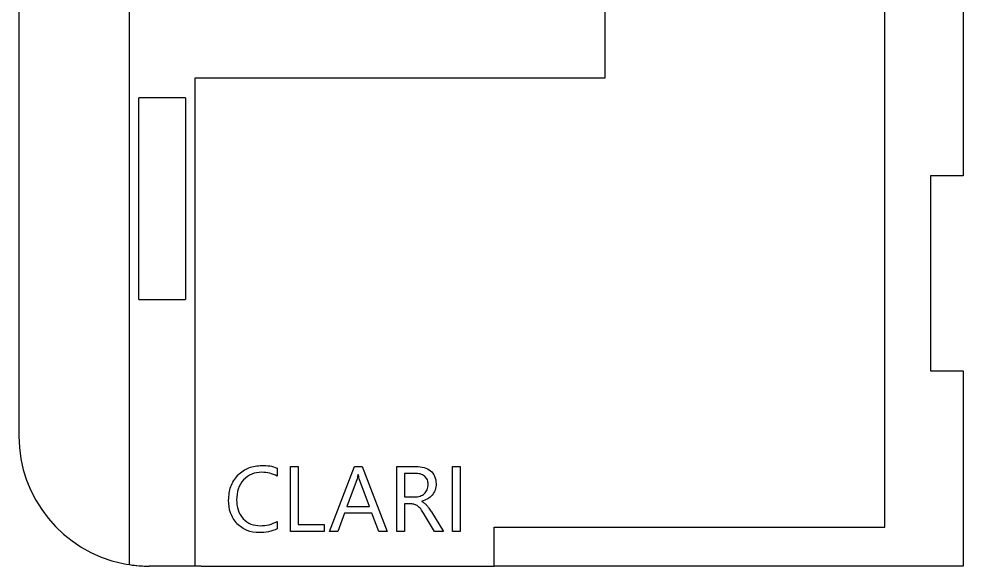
# Model space of a CAD drawing. Header units: millimetres. Extents: x 6 to 36, y -4.2 to 14.8.
# Drawn here: x 6.09 to 13.34, y -4.17 to 0.04 of the extents above; entities that cross this region are included whole.
import ezdxf

# ---------------------------------------------------------------- set-up
doc = ezdxf.new("R2010")
doc.units = ezdxf.units.MM
doc.layers.add('CUT', color=20, linetype='Continuous')
doc.layers.add('RASTER', color=100, linetype='Continuous')

msp = doc.modelspace()

# ---------------------------------------------------------------- linework, layer by layer
at = {"layer": 'CUT', "linetype": 'Continuous', "lineweight": 25}
for p, q in [((6.0863, 3.8348), (6.0863, -3.1652)), ((13.3363, 0.8348), (13.3363, -1.1652)), ((7.0063, -2.1152), (7.0063, -0.5652)), ((7.3663, -0.5652), (7.0063, -0.5652)), ((7.3663, -0.5652), (7.3663, -2.1152)), ((13.3363, -1.1652), (13.0863, -1.1652)), ((13.0863, -1.1652), (13.0863, -2.6652)), ((7.0063, -2.1152), (7.3663, -2.1152)), ((13.0863, -2.6652), (13.3363, -2.6652)), ((13.3363, -2.6652), (13.3363, -4.1652)), ((7.4863, -4.1652), (7.0863, -4.1652)), ((7.4863, -4.1652), (9.7363, -4.1652)), ((13.3363, -4.1652), (9.7363, -4.1652))]:
    msp.add_line(p, q, dxfattribs=at)
for start, end in [(180, 258.46304), (258.46304, 270)]:
    msp.add_arc((7.0863, -3.1652), 1, start, end, dxfattribs=at)
at = {"layer": 'RASTER', "linetype": 'Continuous', "lineweight": 25}
for p, q in [((10.5863, 3.8348), (10.5863, -0.4152)), ((13.3363, 0.8348), (13.3363, -1.1652)), ((12.7363, -3.8652), (12.7363, 0.5348)), ((6.9363, -4.1539), (6.9363, 0.1348)), ((10.5863, -0.4152), (7.4363, -0.4152)), ((7.4363, -0.4152), (7.4363, -4.1652)), ((13.3363, -1.1652), (13.0863, -1.1652)), ((13.0863, -1.1652), (13.0863, -2.6652)), ((13.0863, -2.6652), (13.3363, -2.6652)), ((13.3363, -2.6652), (13.3363, -4.1652)), ((8.1715, -3.3992), (8.23, -3.3992)), ((8.1715, -3.8992), (8.1715, -3.3992)), ((8.23, -3.3992), (8.23, -3.8462)), ((8.4703, -3.8992), (8.662, -3.3992)), ((8.662, -3.3992), (8.7227, -3.3992)), ((8.7227, -3.3992), (8.9152, -3.8992)), ((8.9887, -3.3992), (9.138, -3.3992)), ((8.9887, -3.8992), (8.9887, -3.3992)), ((9.4159, -3.8992), (9.4159, -3.3992)), ((9.4159, -3.3992), (9.4745, -3.3992)), ((9.4745, -3.3992), (9.4745, -3.8992)), ((8.0696, -3.4114), (8.0696, -3.4738)), ((8.692, -3.4598), (8.6906, -3.4598)), ((9.0473, -3.4522), (9.0473, -3.6335)), ((9.1275, -3.4522), (9.0473, -3.4522)), ((8.6826, -3.4933), (8.6049, -3.7064)), ((8.7781, -3.7064), (8.6997, -3.4933)), ((9.0473, -3.6335), (9.1268, -3.6335)), ((9.0473, -3.6865), (9.0473, -3.8992)), ((9.0954, -3.6865), (9.0473, -3.6865)), ((9.1791, -3.667), (9.1791, -3.6683)), ((8.5853, -3.759), (8.5355, -3.8992)), ((8.7973, -3.759), (8.5853, -3.759)), ((8.6049, -3.7064), (8.7781, -3.7064)), ((8.8503, -3.8992), (8.7973, -3.759)), ((9.2775, -3.8992), (9.1938, -3.759)), ((9.2534, -3.7489), (9.3472, -3.8992)), ((8.0696, -3.8214), (8.0696, -3.8782)), ((8.4309, -3.8992), (8.1715, -3.8992)), ((8.23, -3.8462), (8.4309, -3.8462)), ((8.4309, -3.8462), (8.4309, -3.8992)), ((8.5355, -3.8992), (8.4703, -3.8992)), ((8.9152, -3.8992), (8.8503, -3.8992)), ((9.0473, -3.8992), (8.9887, -3.8992)), ((9.3472, -3.8992), (9.2775, -3.8992)), ((9.4745, -3.8992), (9.4159, -3.8992)), ((9.7363, -3.8652), (12.7363, -3.8652)), ((9.7363, -4.1652), (9.7363, -3.8652)), ((7.4363, -4.1652), (7.0863, -4.1652)), ((13.3363, -4.1652), (9.7363, -4.1652))]:
    msp.add_line(p, q, dxfattribs=at)
msp.add_arc((7.0863, -3.1652), 1, 261.37307, 270, dxfattribs=at)
for points in [[(7.7687, -3.4647), (7.7953, -3.4427), (7.8218, -3.4207), (7.883, -3.3963), (7.9174, -3.3936), (7.9518, -3.3908)], [(7.9518, -3.3908), (7.972, -3.3913), (7.9922, -3.3918), (8.0315, -3.3983), (8.0506, -3.4048), (8.0696, -3.4114)], [(7.6966, -3.6586), (7.6989, -3.6226), (7.7013, -3.5866), (7.7249, -3.5218), (7.7468, -3.4932), (7.7687, -3.4647)], [(7.9511, -3.4438), (7.9247, -3.4459), (7.8983, -3.448), (7.8516, -3.4669), (7.8315, -3.4841), (7.8114, -3.5013)], [(8.0696, -3.4738), (8.0509, -3.4649), (8.0321, -3.456), (7.9926, -3.4461), (7.9718, -3.445), (7.9511, -3.4438)], [(9.2027, -3.4747), (9.1913, -3.4674), (9.1798, -3.4602), (9.1547, -3.4531), (9.1411, -3.4526), (9.1275, -3.4522)], [(9.2286, -3.5372), (9.2278, -3.5253), (9.227, -3.5134), (9.2185, -3.4925), (9.2106, -3.4836), (9.2027, -3.4747)], [(7.8114, -3.5013), (7.7949, -3.5242), (7.7784, -3.5471), (7.7611, -3.5986), (7.7595, -3.6268), (7.7579, -3.6551)], [(7.7607, -3.8388), (7.7411, -3.8121), (7.7215, -3.7853), (7.7006, -3.725), (7.6986, -3.6918), (7.6966, -3.6586)], [(7.7579, -3.6551), (7.7594, -3.6818), (7.7608, -3.7085), (7.777, -3.7572), (7.7925, -3.779), (7.808, -3.8007)], [(7.9316, -3.9075), (7.8993, -3.9052), (7.8671, -3.9028), (7.81, -3.8804), (7.7854, -3.8596), (7.7607, -3.8388)], [(7.808, -3.8007), (7.8268, -3.8169), (7.8457, -3.8332), (7.8895, -3.851), (7.9144, -3.8529), (7.9392, -3.8549)], [(7.9392, -3.8549), (7.9621, -3.8538), (7.9851, -3.8527), (8.0286, -3.8418), (8.0491, -3.8316), (8.0696, -3.8214)], [(8.0696, -3.8782), (8.0476, -3.8874), (8.0255, -3.8966), (7.9794, -3.906), (7.9555, -3.9068), (7.9316, -3.9075)]]:
    msp.add_open_spline(points, degree=3, knots=[0, 0, 0, 0, 0.5, 0.5, 1, 1, 1, 1], dxfattribs=at)
for points in [[(9.138, -3.3992), (9.1584, -3.3997), (9.1786, -3.4024), (9.1985, -3.4074)], [(9.1985, -3.4074), (9.2158, -3.4133), (9.2318, -3.4215), (9.2466, -3.4323)], [(8.6906, -3.4598), (8.6887, -3.4712), (8.6861, -3.4824), (8.6826, -3.4933)], [(8.6997, -3.4933), (8.6964, -3.4823), (8.6939, -3.4712), (8.692, -3.4598)], [(9.2466, -3.4323), (9.2596, -3.4443), (9.2702, -3.4582), (9.2785, -3.474)], [(9.2785, -3.474), (9.2856, -3.4928), (9.2893, -3.5123), (9.29, -3.5324)], [(9.221, -3.5775), (9.2256, -3.5645), (9.2281, -3.5511), (9.2286, -3.5372)], [(9.29, -3.5324), (9.2895, -3.5487), (9.2869, -3.5647), (9.2822, -3.5803)], [(9.1674, -3.6269), (9.1791, -3.6221), (9.1899, -3.6158), (9.1997, -3.6079)], [(9.1997, -3.6079), (9.2084, -3.5989), (9.2155, -3.5888), (9.221, -3.5775)], [(9.2598, -3.6192), (9.2495, -3.6304), (9.2378, -3.6401), (9.225, -3.6483)], [(9.2822, -3.5803), (9.2765, -3.5943), (9.269, -3.6072), (9.2598, -3.6192)], [(9.1249, -3.6905), (9.1152, -3.688), (9.1054, -3.6867), (9.0954, -3.6865)], [(9.1493, -3.7032), (9.1417, -3.6979), (9.1336, -3.6936), (9.1249, -3.6905)], [(9.1268, -3.6335), (9.1406, -3.633), (9.1542, -3.6308), (9.1674, -3.6269)], [(9.225, -3.6483), (9.2104, -3.6561), (9.1951, -3.6623), (9.1791, -3.667)], [(9.1791, -3.6683), (9.1868, -3.6719), (9.194, -3.6762), (9.2009, -3.6811)], [(9.2009, -3.6811), (9.2072, -3.6863), (9.2131, -3.6919), (9.2185, -3.698)], [(9.1715, -3.7257), (9.1648, -3.7175), (9.1574, -3.71), (9.1493, -3.7032)], [(9.1938, -3.759), (9.1869, -3.7475), (9.1795, -3.7364), (9.1715, -3.7257)], [(9.2185, -3.698), (9.2244, -3.7051), (9.2299, -3.7125), (9.2351, -3.7201)], [(9.2351, -3.7201), (9.2413, -3.7296), (9.2474, -3.7392), (9.2534, -3.7489)]]:
    msp.add_open_spline(points, degree=3, dxfattribs=at)

doc.saveas('drawing.dxf')
